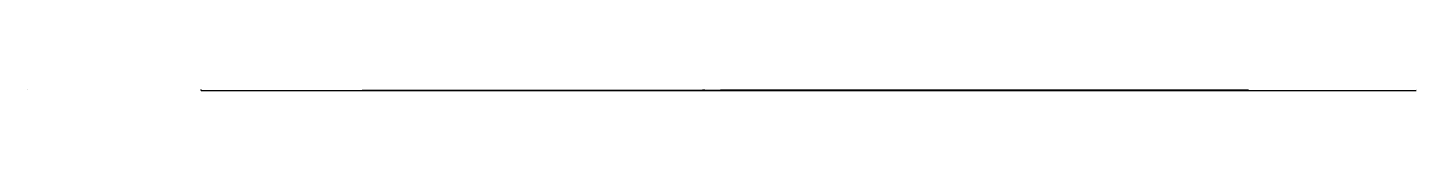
# Model space of a CAD drawing. Header units: metres. Extents: x -1 to 72750024, y 3999 to 4800.
# Drawn here: x 55150003 to 55550024, y 4199 to 4450 of the extents above; entities that cross this region are included whole.
import ezdxf

# ---------------------------------------------------------------- set-up
doc = ezdxf.new("R2010")
doc.units = ezdxf.units.M

msp = doc.modelspace()

# ---------------------------------------------------------------- linework, layer by layer
at = {"color": 7}
for p, q in [((55150003.013, 4450), (55150024.105, 4450)), ((55150003.013, 4450), (55150003.013, 4431.921)), ((55150024.105, 4431.921), (55150003.013, 4431.921)), ((55150006.026, 4443.974), (55150021.092, 4443.974)), ((55150024.105, 4450), (55150024.105, 4431.921)), ((55200000, 4450), (55199998.795, 4450)), ((55200000, 4400), (55199998.795, 4400)), ((55200000, 4350), (55199998.795, 4350)), ((55200000, 4300), (55199998.795, 4300)), ((55200000, 4250), (55199998.795, 4250)), ((55200000, 4200), (55199998.795, 4200)), ((55200000, 4440), (55199999.247, 4440)), ((55200000, 4430), (55199999.247, 4430)), ((55200000, 4420), (55199999.247, 4420)), ((55200000, 4410), (55199999.247, 4410)), ((55200000, 4390), (55199999.247, 4390)), ((55200000, 4380), (55199999.247, 4380)), ((55200000, 4370), (55199999.247, 4370)), ((55200000, 4360), (55199999.247, 4360)), ((55200000, 4340), (55199999.247, 4340)), ((55200000, 4330), (55199999.247, 4330)), ((55200000, 4320), (55199999.247, 4320)), ((55200000, 4310), (55199999.247, 4310)), ((55200000, 4290), (55199999.247, 4290)), ((55200000, 4280), (55199999.247, 4280)), ((55200000, 4270), (55199999.247, 4270)), ((55200000, 4260), (55199999.247, 4260)), ((55200000, 4240), (55199999.247, 4240)), ((55200000, 4230), (55199999.247, 4230)), ((55200000, 4220), (55199999.247, 4220)), ((55200000, 4210), (55199999.247, 4210)), ((55200000, 4200), (55200000, 4450)), ((55200000, 4200), (55550000, 4200)), ((55200000, 4200), (55200000, 4198.795)), ((55210000.001, 4200), (55210000.001, 4199.247)), ((55220000.002, 4200), (55220000.002, 4199.247)), ((55230000.003, 4200), (55230000.003, 4199.247)), ((55240000.003, 4200), (55240000.003, 4199.247)), ((55250000.001, 4200), (55250000.001, 4198.795)), ((55259999.998, 4200), (55259999.998, 4199.247)), ((55269999.996, 4200), (55269999.996, 4199.247)), ((55279999.993, 4200), (55279999.993, 4199.247)), ((55289999.991, 4200), (55289999.991, 4199.247)), ((55300000.002, 4200), (55300000.002, 4198.795)), ((55310000.006, 4200), (55310000.006, 4199.247)), ((55320000.01, 4200), (55320000.01, 4199.247)), ((55330000.015, 4200), (55330000.015, 4199.247)), ((55340000.019, 4200), (55340000.019, 4199.247)), ((55349999.996, 4200), (55349999.996, 4198.795)), ((55360000, 4200), (55360000, 4199.247)), ((55370000.005, 4200), (55370000.005, 4199.247)), ((55380000.009, 4200), (55380000.009, 4199.247)), ((55390000.013, 4200), (55390000.013, 4199.247)), ((55400000.004, 4200), (55400000.004, 4198.795)), ((55410000.008, 4200), (55410000.008, 4199.247)), ((55420000.012, 4200), (55420000.012, 4199.247)), ((55430000.003, 4200), (55430000.003, 4199.247)), ((55439999.994, 4200), (55439999.994, 4199.247)), ((55450000.012, 4200), (55450000.012, 4198.795)), ((55460000.002, 4200), (55460000.002, 4199.247)), ((55469999.993, 4200), (55469999.993, 4199.247)), ((55479999.984, 4200), (55479999.984, 4199.247)), ((55489999.975, 4200), (55489999.975, 4199.247)), ((55499999.992, 4200), (55499999.992, 4198.795)), ((55509999.983, 4200), (55509999.983, 4199.247)), ((55519999.974, 4200), (55519999.974, 4199.247)), ((55529999.964, 4200), (55529999.964, 4199.247)), ((55539999.955, 4200), (55539999.955, 4199.247)), ((55550000, 4200), (55550000, 4198.795)), ((55550003.013, 4450), (55550024.105, 4450)), ((55550003.013, 4450), (55550003.013, 4431.921)), ((55550024.105, 4431.921), (55550003.013, 4431.921)), ((55550006.026, 4443.974), (55550021.092, 4443.974)), ((55550024.105, 4450), (55550024.105, 4431.921))]:
    msp.add_line(p, q, dxfattribs=at)
at = {"color": 4}
for p, q in [((55150006.026, 4439.454), (55150021.092, 4439.454)), ((55229172.189, 4201.11), (55230184.5, 4203.077)), ((55230184.5, 4203.077), (55230391.119, 4203.601)), ((55230391.119, 4203.601), (55231333.971, 4204.607)), ((55231333.971, 4204.607), (55231371.641, 4204.316)), ((55231371.641, 4204.316), (55233489.699, 4209.711)), ((55233489.699, 4209.711), (55233834.691, 4208.574)), ((55233834.691, 4208.574), (55234463.43, 4212.243)), ((55234463.43, 4212.243), (55234913.129, 4211.772)), ((55234913.129, 4211.772), (55235170.578, 4212.47)), ((55235170.578, 4212.47), (55235469.379, 4212.231)), ((55235469.379, 4212.231), (55236044.898, 4214.229)), ((55236044.898, 4214.229), (55236300.27, 4212.756)), ((55236300.27, 4212.756), (55237605.828, 4217.57)), ((55237605.828, 4217.57), (55237668.219, 4216.768)), ((55237668.219, 4216.768), (55238078.75, 4216.964)), ((55238078.75, 4216.964), (55238197.102, 4216.152)), ((55238197.102, 4216.152), (55238263.801, 4217.097)), ((55238263.801, 4217.097), (55238445.781, 4217.581)), ((55238445.781, 4217.581), (55238558.422, 4217.448)), ((55238558.422, 4217.448), (55238843.449, 4217.987)), ((55238843.449, 4217.987), (55238875.68, 4218.528)), ((55238875.68, 4218.528), (55238879.461, 4217.727)), ((55238879.461, 4217.727), (55239963.238, 4219.987)), ((55239963.238, 4219.987), (55240139.051, 4220.164)), ((55240139.051, 4220.164), (55240190.27, 4220.585)), ((55240190.27, 4220.585), (55240211.078, 4220.323)), ((55240211.078, 4220.323), (55240236.102, 4220.262)), ((55240236.102, 4220.262), (55240398.891, 4220.725)), ((55240398.891, 4220.725), (55240737.469, 4221.586)), ((55240737.469, 4221.586), (55240816.801, 4220.928)), ((55240816.801, 4220.928), (55240906.25, 4219.281)), ((55240906.25, 4219.281), (55241083.602, 4222.173)), ((55241083.602, 4222.173), (55241395.879, 4222.332)), ((55241395.879, 4222.332), (55241623.941, 4221.273)), ((55241623.941, 4221.273), (55241735.32, 4222.165)), ((55241735.32, 4222.165), (55241871.301, 4223.735)), ((55241871.301, 4223.735), (55242674.25, 4223.279)), ((55242674.25, 4223.279), (55242739.289, 4224.471)), ((55242739.289, 4224.471), (55243518.078, 4224.466)), ((55243518.078, 4224.466), (55243562.789, 4225.313)), ((55243562.789, 4225.313), (55243599.191, 4225.403)), ((55243599.191, 4225.403), (55243672.07, 4224.65)), ((55243672.07, 4224.65), (55243721.102, 4225.583)), ((55243721.102, 4225.583), (55243815.488, 4225.742)), ((55243815.488, 4225.742), (55244013.352, 4226.066)), ((55244013.352, 4226.066), (55244184, 4226.517)), ((55244184, 4226.517), (55244244.129, 4227.293)), ((55244244.129, 4227.293), (55244896.609, 4227.908)), ((55244896.609, 4227.908), (55245387.789, 4227.024)), ((55245387.789, 4227.024), (55246384.73, 4230.815)), ((55246384.73, 4230.815), (55246751.328, 4230.479)), ((55246751.328, 4230.479), (55248332.641, 4232.658)), ((55248332.641, 4232.658), (55248732.289, 4231.505)), ((55248732.289, 4231.505), (55249855.672, 4232.181)), ((55249855.672, 4232.181), (55250001.43, 4234.968)), ((55250001.43, 4234.968), (55250375.578, 4236.789)), ((55250375.578, 4236.789), (55251450.289, 4235.265)), ((55251450.289, 4235.265), (55251643.449, 4236.818)), ((55251643.449, 4236.818), (55251679.25, 4236.608)), ((55251679.25, 4236.608), (55251702.609, 4236.822)), ((55251702.609, 4236.822), (55252090.602, 4238.029)), ((55252090.602, 4238.029), (55252158.559, 4237.096)), ((55252158.559, 4237.096), (55252181.93, 4237.375)), ((55252181.93, 4237.375), (55252536.051, 4237.743)), ((55252536.051, 4237.743), (55252573.91, 4237.834)), ((55252573.91, 4237.834), (55252668.922, 4237.996)), ((55252668.922, 4237.996), (55252690.41, 4237.903)), ((55252690.41, 4237.903), (55253076.57, 4238.122)), ((55253076.57, 4238.122), (55253111.219, 4237.908)), ((55253111.219, 4237.908), (55254039.551, 4239.384)), ((55254039.551, 4239.384), (55254162.102, 4239.966)), ((55254162.102, 4239.966), (55254420.801, 4240.011)), ((55254420.801, 4240.011), (55254484.551, 4240.068)), ((55254484.551, 4240.068), (55254546.129, 4240.256)), ((55254546.129, 4240.256), (55254566.59, 4240.315)), ((55254566.59, 4240.315), (55254627.25, 4240.43)), ((55254627.25, 4240.43), (55254674.191, 4240.435)), ((55254674.191, 4240.435), (55254749.691, 4242.675)), ((55254749.691, 4242.675), (55254876.699, 4240.872)), ((55254876.699, 4240.872), (55255284.359, 4241.727)), ((55255284.359, 4241.727), (55255769.219, 4241.529)), ((55255769.219, 4241.529), (55255920.719, 4243.695)), ((55255920.719, 4243.695), (55256550.539, 4242.256)), ((55256550.539, 4242.256), (55256728.191, 4243.861)), ((55256728.191, 4243.861), (55256848.578, 4240.556)), ((55256848.578, 4240.556), (55257670.82, 4244.621)), ((55257670.82, 4244.621), (55257852, 4244.619)), ((55257852, 4244.619), (55258098.949, 4244.619)), ((55258098.949, 4244.619), (55258177.25, 4246.509)), ((55258177.25, 4246.509), (55258209.289, 4245.193)), ((55258209.289, 4245.193), (55258306.23, 4245.11)), ((55258306.23, 4245.11), (55258418.25, 4245.103)), ((55258418.25, 4245.103), (55258548.5, 4244.652)), ((55258548.5, 4244.652), (55258672.551, 4245.38)), ((55258672.551, 4245.38), (55258742.859, 4246.429)), ((55258742.859, 4246.429), (55258983.781, 4246.711)), ((55258983.781, 4246.711), (55259166.449, 4245.013)), ((55259166.449, 4245.013), (55259619.32, 4247.024)), ((55259619.32, 4247.024), (55259718.051, 4246.105)), ((55259718.051, 4246.105), (55259873.859, 4246.308)), ((55259873.859, 4246.308), (55260481.73, 4247.793)), ((55260481.73, 4247.793), (55260482.699, 4248.012)), ((55260482.699, 4248.012), (55261126.461, 4250.712)), ((55261126.461, 4250.712), (55261216.422, 4251.447)), ((55261216.422, 4251.447), (55261365.949, 4249.668)), ((55261365.949, 4249.668), (55261402.41, 4247.811)), ((55261402.41, 4247.811), (55261619.281, 4250.466)), ((55261619.281, 4250.466), (55262124.648, 4251.855)), ((55262124.648, 4251.855), (55262494.09, 4249.004)), ((55262494.09, 4249.004), (55263452.121, 4254.613)), ((55263452.121, 4254.613), (55263998.441, 4252.205)), ((55263998.441, 4252.205), (55264523.641, 4252.751)), ((55264523.641, 4252.751), (55264819.621, 4253.251)), ((55264819.621, 4253.251), (55264827.199, 4251.552)), ((55264827.199, 4251.552), (55265760.797, 4254.569)), ((55265760.797, 4254.569), (55266027.602, 4253.127)), ((55266027.602, 4253.127), (55266065.922, 4255.169)), ((55266065.922, 4255.169), (55267163.141, 4255.913)), ((55267163.141, 4255.913), (55267624.617, 4257.827)), ((55267624.617, 4257.827), (55267692.906, 4255.87)), ((55267692.906, 4255.87), (55267756.789, 4256.398)), ((55267756.789, 4256.398), (55268425.07, 4257.833)), ((55268425.07, 4257.833), (55268623.477, 4256.352)), ((55268623.477, 4256.352), (55268922.133, 4257.995)), ((55268922.133, 4257.995), (55269653.492, 4258.241)), ((55269653.492, 4258.241), (55269802.328, 4260.245)), ((55269802.328, 4260.245), (55269838.133, 4256.675)), ((55269838.133, 4256.675), (55269987.602, 4255.333)), ((55269987.602, 4255.333), (55270402.219, 4260.401)), ((55270402.219, 4260.401), (55271860.273, 4257.328)), ((55271860.273, 4257.328), (55271964.797, 4257.965)), ((55271964.797, 4257.965), (55273026.938, 4262.482)), ((55273026.938, 4262.482), (55273049.156, 4263.124)), ((55273049.156, 4263.124), (55273916.742, 4263.551)), ((55273916.742, 4263.551), (55274113.008, 4266.013)), ((55274113.008, 4266.013), (55274167.508, 4263.181)), ((55274167.508, 4263.181), (55274374.211, 4265.272)), ((55274374.211, 4265.272), (55274914.547, 4264.681)), ((55274914.547, 4264.681), (55275122.398, 4265.909)), ((55275122.398, 4265.909), (55275923.398, 4265.953)), ((55275923.398, 4265.953), (55276079.633, 4265.73)), ((55276079.633, 4265.73), (55276436.961, 4265.751)), ((55276436.961, 4265.751), (55276547.477, 4266.249)), ((55276547.477, 4266.249), (55276759.891, 4264.511)), ((55276759.891, 4264.511), (55276854.727, 4266.537)), ((55276854.727, 4266.537), (55276897.75, 4266.948)), ((55276897.75, 4266.948), (55277129.578, 4264.826)), ((55277129.578, 4264.826), (55278476.719, 4268.542)), ((55278476.719, 4268.542), (55278719.492, 4269.347)), ((55278719.492, 4269.347), (55278818.828, 4267.348)), ((55278818.828, 4267.348), (55278994.07, 4268.986)), ((55278994.07, 4268.986), (55279121.008, 4268.95)), ((55279121.008, 4268.95), (55279782.797, 4270.023)), ((55279782.797, 4270.023), (55279837.047, 4270.984)), ((55279837.047, 4270.984), (55280196.789, 4269.262)), ((55280196.789, 4269.262), (55280543.852, 4268.181)), ((55280543.852, 4268.181), (55280579.531, 4271.312)), ((55280579.531, 4271.312), (55280878.477, 4271.575)), ((55280878.477, 4271.575), (55281559.359, 4272.644)), ((55281559.359, 4272.644), (55281721.789, 4271.306)), ((55281721.789, 4271.306), (55282650.039, 4272.603)), ((55282650.039, 4272.603), (55282925.633, 4272.437)), ((55282925.633, 4272.437), (55282953.141, 4271.463)), ((55282953.141, 4271.463), (55283103.477, 4272.25)), ((55283103.477, 4272.25), (55283235.523, 4273.66)), ((55283235.523, 4273.66), (55283825.078, 4275.073)), ((55283825.078, 4275.073), (55284184.227, 4275.474)), ((55284184.227, 4275.474), (55284357.219, 4274.636)), ((55284357.219, 4274.636), (55284413.844, 4274.964)), ((55284413.844, 4274.964), (55284413.883, 4274.283)), ((55284413.883, 4274.283), (55284470.977, 4274.688)), ((55284470.977, 4274.688), (55284642.156, 4274.437)), ((55284642.156, 4274.437), (55284792.203, 4274.558)), ((55284792.203, 4274.558), (55284970.32, 4275.988)), ((55284970.32, 4275.988), (55285100.297, 4272.088)), ((55285100.297, 4272.088), (55285410.453, 4275.041)), ((55285410.453, 4275.041), (55285580.727, 4276.728)), ((55285580.727, 4276.728), (55285610.148, 4276.595)), ((55285610.148, 4276.595), (55285728.352, 4275.782)), ((55285728.352, 4275.782), (55285827.906, 4276.085)), ((55285827.906, 4276.085), (55286125.719, 4275.986)), ((55286125.719, 4275.986), (55286181.344, 4276.246)), ((55286181.344, 4276.246), (55286197.633, 4276.365)), ((55286197.633, 4276.365), (55287277.703, 4277.221)), ((55287277.703, 4277.221), (55287358.641, 4276.837)), ((55287358.641, 4276.837), (55287749.383, 4277.6)), ((55287749.383, 4277.6), (55288190.133, 4279.485)), ((55288190.133, 4279.485), (55288648.578, 4278.155)), ((55288648.578, 4278.155), (55288926.633, 4279.734)), ((55288926.633, 4279.734), (55288930.828, 4279.853)), ((55288930.828, 4279.853), (55290686.211, 4280.713)), ((55290686.211, 4280.713), (55291372.547, 4282.398)), ((55291372.547, 4282.398), (55291565.898, 4280.597)), ((55291565.898, 4280.597), (55291971.727, 4281.986)), ((55291971.727, 4281.986), (55292112.094, 4281.871)), ((55292112.094, 4281.871), (55292293.477, 4282.21)), ((55292293.477, 4282.21), (55292343.578, 4282.122)), ((55292343.578, 4282.122), (55292377.406, 4282.131)), ((55292377.406, 4282.131), (55292403.93, 4282.296)), ((55292403.93, 4282.296), (55292445.383, 4280.554)), ((55292445.383, 4280.554), (55292615.438, 4282.325)), ((55292615.438, 4282.325), (55292625.883, 4281.531)), ((55292625.883, 4281.531), (55292666.492, 4282.353)), ((55292666.492, 4282.353), (55292763.883, 4283.073)), ((55292763.883, 4283.073), (55292881.742, 4283.014)), ((55292881.742, 4283.014), (55293252.992, 4282.669)), ((55293252.992, 4282.669), (55293780.203, 4282.856)), ((55293780.203, 4282.856), (55293994.859, 4283.372)), ((55293994.859, 4283.372), (55294065.953, 4283.523)), ((55294065.953, 4283.523), (55294808.211, 4284.366)), ((55294808.211, 4284.366), (55294937.352, 4284.634)), ((55294937.352, 4284.634), (55295242.297, 4285.636)), ((55295242.297, 4285.636), (55295336.672, 4284.981)), ((55295336.672, 4284.981), (55295527.023, 4285.518)), ((55295527.023, 4285.518), (55296062.563, 4284.84)), ((55296062.563, 4284.84), (55296136.609, 4285.119)), ((55296136.609, 4285.119), (55296260.469, 4285.475)), ((55296260.469, 4285.475), (55296618.633, 4286.013)), ((55296618.633, 4286.013), (55296618.977, 4286.01)), ((55296618.977, 4286.01), (55296822.398, 4287.626)), ((55296822.398, 4287.626), (55296964.117, 4286.193)), ((55296964.117, 4286.193), (55297283.047, 4286.57)), ((55297283.047, 4286.57), (55297303.828, 4286.668)), ((55297303.828, 4286.668), (55297680.203, 4287.201)), ((55297680.203, 4287.201), (55297960.109, 4287.873)), ((55297960.109, 4287.873), (55298175.18, 4287.035)), ((55298175.18, 4287.035), (55298464.227, 4287.448)), ((55298464.227, 4287.448), (55298512.656, 4287.679)), ((55298512.656, 4287.679), (55298619.5, 4288.195)), ((55298619.5, 4288.195), (55298990.383, 4289.004)), ((55298990.383, 4289.004), (55299919.023, 4288.714)), ((55299919.023, 4288.714), (55300011.203, 4288.542)), ((55300011.203, 4288.542), (55300540.703, 4289.93)), ((55300540.703, 4289.93), (55300651.703, 4289.106)), ((55300651.703, 4289.106), (55300677.602, 4289.597)), ((55300677.602, 4289.597), (55301439.797, 4289.192)), ((55301439.797, 4289.192), (55301796.203, 4290.322)), ((55301796.203, 4290.322), (55301930.5, 4290.637)), ((55301930.5, 4290.637), (55302227.703, 4291.143)), ((55302227.703, 4291.143), (55302623.203, 4291.654)), ((55302623.203, 4291.654), (55302732.203, 4292.299)), ((55302732.203, 4292.299), (55303071.602, 4293.165)), ((55303071.602, 4293.165), (55303975.102, 4293.219)), ((55303975.102, 4293.219), (55304256.398, 4293.115)), ((55304256.398, 4293.115), (55304278, 4293.135)), ((55304278, 4293.135), (55304322.102, 4292.089)), ((55304322.102, 4292.089), (55304361, 4292.894)), ((55304361, 4292.894), (55304658.203, 4293.344)), ((55304658.203, 4293.344), (55305054.797, 4293.408)), ((55305054.797, 4293.408), (55305625.797, 4293.856)), ((55305625.797, 4293.856), (55305697.102, 4294.611)), ((55305697.102, 4294.611), (55305720.398, 4293.766)), ((55305720.398, 4293.766), (55305740.297, 4294.872)), ((55305740.297, 4294.872), (55305779, 4294.663)), ((55305779, 4294.663), (55306353.102, 4294.333)), ((55306353.102, 4294.333), (55306504.203, 4295.38)), ((55306504.203, 4295.38), (55307263.898, 4295.753)), ((55307263.898, 4295.753), (55307586.797, 4295.461)), ((55307586.797, 4295.461), (55307702.398, 4295.817)), ((55307702.398, 4295.817), (55307757.203, 4294.478)), ((55307757.203, 4294.478), (55307801.898, 4294.689)), ((55307801.898, 4294.689), (55307887.203, 4295.721)), ((55307887.203, 4295.721), (55307950.703, 4296.027)), ((55307950.703, 4296.027), (55308012.102, 4296.336)), ((55308012.102, 4296.336), (55308097, 4296.782)), ((55308097, 4296.782), (55308108.5, 4296.201)), ((55308108.5, 4296.201), (55308427.797, 4296.719)), ((55308427.797, 4296.719), (55308483.703, 4296.411)), ((55308483.703, 4296.411), (55308608.5, 4296.928)), ((55308608.5, 4296.928), (55309033.797, 4297.137)), ((55309033.797, 4297.137), (55309140.602, 4296.961)), ((55309140.602, 4296.961), (55309232.898, 4297.947)), ((55309232.898, 4297.947), (55309515.797, 4297.354)), ((55309515.797, 4297.354), (55309539.297, 4298.695)), ((55309539.297, 4298.695), (55309556, 4296.267)), ((55309556, 4296.267), (55309813.898, 4296.674)), ((55309813.898, 4296.674), (55309909, 4298.642)), ((55309909, 4298.642), (55310043.703, 4297.429)), ((55310043.703, 4297.429), (55310076.703, 4298.391)), ((55310076.703, 4298.391), (55310115.602, 4297.837)), ((55310115.602, 4297.837), (55310733.203, 4298.911)), ((55310733.203, 4298.911), (55312615.398, 4300.393)), ((55312615.398, 4300.393), (55312730.102, 4299.478)), ((55312730.102, 4299.478), (55312888.203, 4300.988)), ((55312888.203, 4300.988), (55312935.898, 4300.572)), ((55312935.898, 4300.572), (55313285.297, 4299.527)), ((55313285.297, 4299.527), (55313376.703, 4300.671)), ((55313376.703, 4300.671), (55313828.898, 4301.223)), ((55313828.898, 4301.223), (55314201.602, 4302.329)), ((55314201.602, 4302.329), (55314246.703, 4301.526)), ((55314246.703, 4301.526), (55314313.797, 4301.973)), ((55314313.797, 4301.973), (55314895.297, 4302.54)), ((55314895.297, 4302.54), (55315127.297, 4302.245)), ((55315127.297, 4302.245), (55315521.203, 4303.12)), ((55315521.203, 4303.12), (55315620.398, 4301.371)), ((55315620.398, 4301.371), (55315996.898, 4302.942)), ((55315996.898, 4302.942), (55316755.797, 4304.041)), ((55316755.797, 4304.041), (55317198.203, 4304.023)), ((55317198.203, 4304.023), (55317222.703, 4303.412)), ((55317222.703, 4303.412), (55317938.797, 4302.378)), ((55317938.797, 4302.378), (55318045.898, 4303.304)), ((55318045.898, 4303.304), (55318590.398, 4303.719)), ((55318590.398, 4303.719), (55318721.602, 4305.67)), ((55318721.602, 4305.67), (55319321.797, 4305.852)), ((55319321.797, 4305.852), (55319447.102, 4305.766)), ((55319447.102, 4305.766), (55319532.297, 4306.421)), ((55319532.297, 4306.421), (55320694.297, 4306.301)), ((55320694.297, 4306.301), (55320707.797, 4307.001)), ((55320707.797, 4307.001), (55320871.5, 4306.414)), ((55320871.5, 4306.414), (55320960.398, 4306.577)), ((55320960.398, 4306.577), (55321003.602, 4306.581)), ((55321003.602, 4306.581), (55321177.398, 4306.568)), ((55321177.398, 4306.568), (55321509.297, 4307.005)), ((55321509.297, 4307.005), (55321672.602, 4307.085)), ((55321672.602, 4307.085), (55321719.602, 4306.919)), ((55321719.602, 4306.919), (55321770.703, 4304.812)), ((55321770.703, 4304.812), (55321822.5, 4307.33)), ((55321822.5, 4307.33), (55321836.797, 4306.835)), ((55321836.797, 4306.835), (55322204.203, 4307.292)), ((55322204.203, 4307.292), (55322234.398, 4307.391)), ((55322234.398, 4307.391), (55322360.102, 4307.707)), ((55322360.102, 4307.707), (55322609.602, 4305.981)), ((55322609.602, 4305.981), (55322761, 4306.968)), ((55322761, 4306.968), (55322899.203, 4308.664)), ((55322899.203, 4308.664), (55323049.297, 4308.049)), ((55323049.297, 4308.049), (55323119.602, 4308.082)), ((55323119.602, 4308.082), (55323280.602, 4308.119)), ((55323280.602, 4308.119), (55323517.703, 4308.519)), ((55323517.703, 4308.519), (55323682.602, 4308.657)), ((55323682.602, 4308.657), (55323703, 4309.262)), ((55323703, 4309.262), (55324298.398, 4307.841)), ((55324298.398, 4307.841), (55324713.602, 4309.392)), ((55324713.602, 4309.392), (55324894.5, 4310.269)), ((55324894.5, 4309.505), (55325264.398, 4310.303)), ((55324894.5, 4310.269), (55324894.5, 4309.505)), ((55325264.398, 4310.303), (55325384.898, 4308.522)), ((55325384.898, 4308.522), (55325740.203, 4310.134)), ((55325740.203, 4310.134), (55325963.703, 4310.142)), ((55325963.703, 4310.142), (55326208.398, 4309.94)), ((55326208.398, 4309.94), (55326312.703, 4309.711)), ((55326312.703, 4309.711), (55326859.203, 4311.055)), ((55326859.203, 4311.055), (55327114.102, 4311.649)), ((55327114.102, 4311.649), (55327929, 4310.406)), ((55327929, 4310.406), (55328004.5, 4312.053)), ((55328004.5, 4312.053), (55328678.5, 4312.378)), ((55328678.5, 4312.378), (55329011.297, 4313.017)), ((55329011.297, 4313.017), (55330053.797, 4312.288)), ((55330053.797, 4312.288), (55330104.5, 4314.181)), ((55330104.5, 4314.181), (55330385.203, 4313.479)), ((55330385.203, 4313.479), (55330616.898, 4313.665)), ((55330616.898, 4313.665), (55330684.898, 4312.687)), ((55330684.898, 4312.687), (55331152.094, 4314.738)), ((55331152.094, 4314.738), (55331240.203, 4314.029)), ((55331240.203, 4314.029), (55331609.297, 4313.94)), ((55331609.297, 4313.94), (55331775.297, 4314.556)), ((55331775.297, 4314.556), (55332107.5, 4312.912)), ((55332107.5, 4312.912), (55332975.906, 4316.128)), ((55332975.906, 4316.128), (55333322.203, 4315.76)), ((55333322.203, 4315.76), (55334302.5, 4316.566)), ((55334302.5, 4316.566), (55335023.906, 4316.504)), ((55335023.906, 4316.504), (55335277, 4316.964)), ((55335277, 4316.964), (55336089.406, 4317.234)), ((55336089.406, 4317.234), (55336225.797, 4318.391)), ((55336225.797, 4318.391), (55336329.797, 4318.944)), ((55336329.797, 4318.944), (55337193, 4319.22)), ((55337193, 4319.22), (55338001.406, 4316.938)), ((55338001.406, 4316.938), (55338219.703, 4317.513)), ((55338219.703, 4317.513), (55338470.5, 4320.141)), ((55338470.5, 4320.141), (55338523.5, 4316.136)), ((55338523.5, 4316.136), (55339988.906, 4318.749)), ((55339988.906, 4318.749), (55341562.797, 4321.847)), ((55341562.797, 4321.847), (55343662, 4324.056)), ((55343662, 4324.056), (55344429.203, 4324.649)), ((55344429.203, 4324.649), (55344982.297, 4324.671)), ((55344982.297, 4324.671), (55345042, 4322.654)), ((55345042, 4322.654), (55345533.594, 4324.064)), ((55345533.594, 4324.064), (55346722.5, 4324.356)), ((55346722.5, 4324.356), (55347644.703, 4323.629)), ((55347644.703, 4323.629), (55349593.203, 4324.588)), ((55349593.203, 4324.588), (55351840.703, 4329.233)), ((55351840.703, 4329.233), (55352098, 4328.485)), ((55352098, 4328.485), (55352200.297, 4329.874)), ((55352200.297, 4329.874), (55353247.797, 4330.589)), ((55353247.797, 4330.589), (55353449.703, 4328.754)), ((55353449.703, 4328.754), (55354051.5, 4330.052)), ((55354051.5, 4330.052), (55356399.797, 4329.504)), ((55356399.797, 4329.504), (55357668.703, 4332.301)), ((55357668.703, 4332.301), (55358640.297, 4331.473)), ((55358640.297, 4331.473), (55358707.406, 4333.387)), ((55358707.406, 4333.387), (55359556, 4331.325)), ((55359556, 4331.325), (55359583.906, 4329.407)), ((55359583.906, 4329.407), (55360960.297, 4333.832)), ((55360960.297, 4333.832), (55361092.5, 4333.12)), ((55361092.5, 4333.12), (55361095, 4333.853)), ((55361095, 4333.853), (55361174.797, 4335.449)), ((55361174.797, 4335.449), (55361190.594, 4334.079)), ((55361190.594, 4334.079), (55362078.906, 4334.72)), ((55362078.906, 4334.72), (55362329.594, 4336.207)), ((55362329.594, 4336.207), (55363295.094, 4334.798)), ((55363295.094, 4334.798), (55363463.797, 4335.719)), ((55363463.797, 4335.719), (55364355.703, 4336.364)), ((55364355.703, 4336.364), (55364432.594, 4334.979)), ((55364432.594, 4334.979), (55365597.594, 4335.645)), ((55365597.594, 4335.645), (55365704.297, 4337.179)), ((55365704.297, 4337.179), (55367151, 4337.284)), ((55367151, 4337.284), (55367670.5, 4337.288)), ((55367670.5, 4337.288), (55368670.094, 4339.023)), ((55368670.094, 4339.023), (55368675.594, 4338.227)), ((55368675.594, 4338.227), (55368965.203, 4337.545)), ((55368965.203, 4337.545), (55369327.797, 4338.638)), ((55369327.797, 4338.638), (55369451.297, 4340.076)), ((55369451.297, 4340.076), (55370801.5, 4341.168)), ((55370801.5, 4341.168), (55371980.406, 4341.048)), ((55371980.406, 4341.048), (55372215.594, 4339.969)), ((55372215.594, 4339.969), (55375589.297, 4343.054)), ((55375589.297, 4343.054), (55375790.094, 4343.31)), ((55375790.094, 4343.31), (55376224.906, 4342.148)), ((55376224.906, 4342.148), (55378550.797, 4345.552)), ((55378550.797, 4345.552), (55378784, 4344.549)), ((55378784, 4344.549), (55379205.094, 4344.024)), ((55379205.094, 4344.024), (55379311.297, 4342.75)), ((55379311.297, 4342.75), (55379618.703, 4345.021)), ((55379618.703, 4345.021), (55380068, 4341.647)), ((55380068, 4341.647), (55380209.094, 4344.93)), ((55380209.094, 4344.93), (55380532.203, 4345.539)), ((55380532.203, 4345.539), (55380770.094, 4345.374)), ((55380770.094, 4345.374), (55380967.5, 4345.502)), ((55380967.5, 4345.502), (55382080.5, 4346.769)), ((55382080.5, 4346.769), (55385769.906, 4348.93)), ((55385769.906, 4348.93), (55386094.203, 4349.643)), ((55386094.203, 4349.643), (55390137.594, 4351.184)), ((55390137.594, 4351.184), (55391623.5, 4349.221)), ((55391623.5, 4349.221), (55393115, 4353.315)), ((55393115, 4353.315), (55393776.203, 4352.947)), ((55393776.203, 4352.947), (55395872.594, 4350.945)), ((55395872.594, 4350.945), (55396336.094, 4354.258)), ((55396336.094, 4354.258), (55398749.594, 4355.633)), ((55398749.594, 4355.633), (55399614.406, 4356.543)), ((55399614.406, 4356.543), (55401131, 4356.295)), ((55401131, 4356.295), (55401151, 4354.664)), ((55401151, 4354.664), (55401487.703, 4356.706)), ((55401487.703, 4356.706), (55402100.406, 4357.418)), ((55402100.406, 4357.418), (55402535.406, 4356.708)), ((55402535.406, 4356.708), (55403215.406, 4357.605)), ((55403215.406, 4357.605), (55404496.594, 4357.585)), ((55404496.594, 4357.585), (55405101.297, 4356.598)), ((55405101.297, 4356.598), (55405285.5, 4358.462)), ((55405285.5, 4358.462), (55405587.594, 4359.371)), ((55405587.594, 4359.371), (55405642.094, 4357.653)), ((55405642.094, 4357.653), (55406097.797, 4359.343)), ((55406097.797, 4359.343), (55406222, 4358.456)), ((55406222, 4358.456), (55406483, 4358.681)), ((55406483, 4358.681), (55408051.094, 4359.315)), ((55408051.094, 4359.315), (55409122.297, 4359.402)), ((55409122.297, 4359.402), (55409797.094, 4361.105)), ((55409797.094, 4361.105), (55410817.594, 4361.837)), ((55410817.594, 4361.837), (55411171, 4360.61)), ((55411171, 4360.61), (55411592.5, 4360.866)), ((55411592.5, 4360.866), (55413140, 4362.714)), ((55413140, 4362.714), (55415337.5, 4363.928)), ((55415337.5, 4363.928), (55415401.797, 4362.523)), ((55415401.797, 4362.523), (55416279.797, 4364.174)), ((55416279.797, 4364.174), (55417112.797, 4362.993)), ((55417112.797, 4362.993), (55419101.703, 4365.478)), ((55419101.703, 4365.478), (55419258.094, 4365.719)), ((55419258.094, 4365.719), (55420620.203, 4364.785)), ((55420620.203, 4364.785), (55421728.703, 4366.696)), ((55421728.703, 4366.696), (55422742.406, 4367.322)), ((55422742.406, 4367.322), (55424253.094, 4367.842)), ((55424253.094, 4367.842), (55424848.094, 4367.956)), ((55424848.094, 4367.956), (55425268.094, 4366.478)), ((55425268.094, 4366.478), (55425777.594, 4367.191)), ((55425777.594, 4367.191), (55425871.703, 4368.001)), ((55425871.703, 4368.001), (55426004.297, 4368.844)), ((55426004.297, 4368.844), (55426316.297, 4368.759)), ((55426316.297, 4368.759), (55426611.094, 4368.865)), ((55426611.094, 4368.865), (55428517.797, 4369.684)), ((55428517.797, 4369.684), (55428545.703, 4369.663)), ((55428545.703, 4369.663), (55429266.094, 4370.359)), ((55429266.094, 4370.359), (55429353.797, 4369.116)), ((55429353.797, 4369.116), (55429910.406, 4370.222)), ((55429910.406, 4370.222), (55430259.5, 4370.244)), ((55430259.5, 4370.244), (55430717.906, 4370.121)), ((55430717.906, 4370.121), (55430823.297, 4370.617)), ((55430823.297, 4370.617), (55431466.203, 4370.987)), ((55431466.203, 4370.987), (55431693.094, 4369.842)), ((55431693.094, 4369.842), (55432452.703, 4371.61)), ((55432452.703, 4371.61), (55432552.094, 4371.829)), ((55432552.094, 4371.829), (55432644.203, 4369.984)), ((55432644.203, 4369.984), (55434207.906, 4372.646)), ((55434207.906, 4372.646), (55435777.406, 4373.065)), ((55435777.406, 4373.065), (55437048.797, 4374.225)), ((55437048.797, 4374.225), (55437241.5, 4372.546)), ((55437241.5, 4372.546), (55437947.703, 4373.522)), ((55437947.703, 4373.522), (55441290.406, 4373.653)), ((55441290.406, 4373.653), (55441357.203, 4376.486)), ((55441357.203, 4376.486), (55447525.406, 4379.532)), ((55447525.406, 4379.532), (55450586.797, 4377.678)), ((55450586.797, 4377.678), (55455582, 4383.248)), ((55455582, 4383.248), (55458742.906, 4381.429)), ((55458742.906, 4381.429), (55464222.406, 4384.216)), ((55464222.406, 4384.216), (55465164, 4387.331)), ((55465164, 4387.331), (55466910.406, 4385.807)), ((55466910.406, 4385.807), (55467414.313, 4386.554)), ((55467414.313, 4386.554), (55467623.813, 4386.584)), ((55467623.813, 4386.584), (55467678.594, 4386.468)), ((55467678.594, 4386.468), (55470526, 4387.381)), ((55470526, 4387.381), (55475207, 4391.382)), ((55475207, 4391.382), (55477286.188, 4389.59)), ((55477286.188, 4389.59), (55484810.688, 4395.025)), ((55484810.688, 4395.025), (55485938.094, 4392.813)), ((55485938.094, 4392.813), (55493289.406, 4397.975)), ((55493289.406, 4397.975), (55494242.688, 4396.156)), ((55494242.688, 4396.156), (55499321.906, 4399.762)), ((55499321.906, 4399.762), (55499977.906, 4398.791)), ((55499977.906, 4398.791), (55501387.906, 4400.128)), ((55501387.906, 4400.128), (55501672.813, 4400.055)), ((55550006.026, 4439.454), (55550021.092, 4439.454))]:
    msp.add_line(p, q, dxfattribs=at)

doc.saveas('drawing.dxf')
